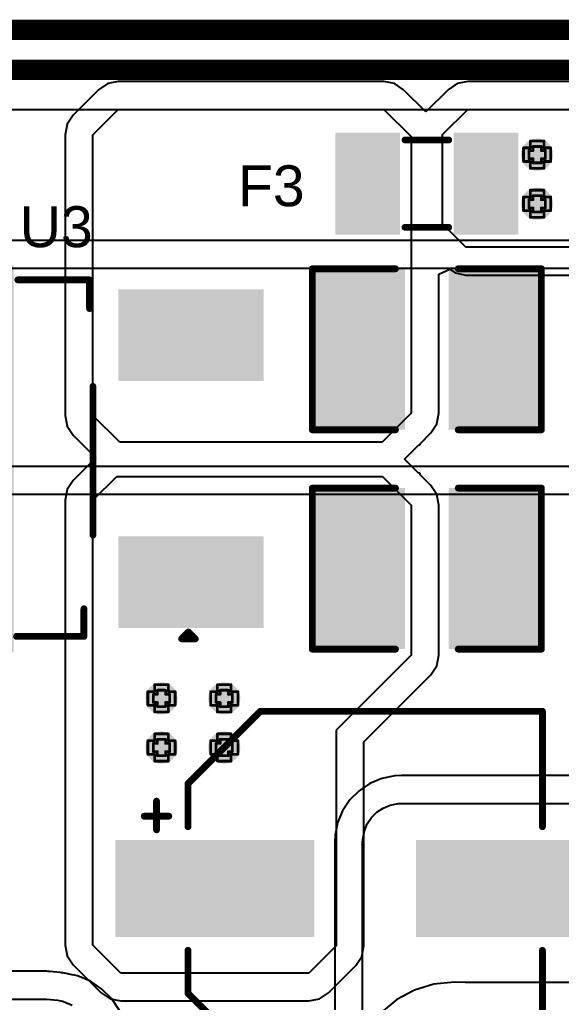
# Model space of a CAD drawing. Header units: inches. Extents: x -3 to 195, y 0 to 199.
# Drawn here: x 1.72 to 2.117, y 1.442 to 2.162 of the extents above; entities that cross this region are included whole.
import ezdxf

# ---------------------------------------------------------------- set-up
doc = ezdxf.new("R2010")
doc.units = ezdxf.units.IN
doc.header["$MEASUREMENT"] = 0
for name, color, linetype in [('Bottom Layer', 5, 'Continuous'), ('Drill Drawing', 1, 'Continuous'), ('Top Layer', 1, 'Continuous'), ('Top Overlay', 2, 'Continuous'), ('Top Paste', 8, 'Continuous'), ('Top Solder', 216, 'Continuous'), ('Via Holes', 16, 'Continuous')]:
    doc.layers.add(name, color=color, linetype=linetype)
doc.styles.add('Arial', font='', dxfattribs={"height": 0.2})
doc.styles.get('Arial').set_extended_font_data('Arial')

# ---------------------------------------------------------------- blocks, each defined once
blk = doc.blocks.new('TO_252_2L_17')
at = {"layer": 'Top Layer'}
for points in [[(-0.13779, 0.27362), (0.1378, 0.27362), (0.1378, -0.00197), (-0.13779, -0.00197)], [(-0.12008, -0.08661), (-0.06102, -0.08661), (-0.06102, -0.18504), (-0.12008, -0.18504)], [(0.06102, -0.08661), (0.12008, -0.08661), (0.12008, -0.18504), (0.06102, -0.18504)]]:
    blk.add_hatch(color=1, dxfattribs=at).paths.add_polyline_path(points)
at = {"layer": 'Top Paste'}
for points in [[(-0.13779, 0.27362), (0.1378, 0.27362), (0.1378, -0.00197), (-0.13779, -0.00197)], [(-0.12008, -0.08661), (-0.06102, -0.08661), (-0.06102, -0.18504), (-0.12008, -0.18504)], [(0.06102, -0.08661), (0.12008, -0.08661), (0.12008, -0.18504), (0.06102, -0.18504)]]:
    blk.add_hatch(color=8, dxfattribs=at).paths.add_polyline_path(points)
at = {"layer": 'Top Solder'}
for points in [[(-0.14179, 0.27762), (0.1418, 0.27762), (0.1418, -0.00597), (-0.14179, -0.00597)], [(-0.12408, -0.08261), (-0.05702, -0.08261), (-0.05702, -0.18904), (-0.12408, -0.18904)], [(0.05702, -0.08261), (0.12408, -0.08261), (0.12408, -0.18904), (0.05702, -0.18904)]]:
    blk.add_hatch(color=216, dxfattribs=at).paths.add_polyline_path(points)
at = {"layer": 'Top Overlay', "const_width": 0.005}
for points in [[(-0.13022, -0.008), (-0.13022, -0.05737)], [(0.13105, -0.00894), (0.13105, -0.06153)], [(-0.13022, -0.05737), (-0.11, -0.05737)], [(-0.056, -0.064), (0.053, -0.064)], [(0.11, -0.06153), (0.13105, -0.06153)], [(-0.132, -0.129), (-0.132, -0.139)], [(-0.132, -0.129), (-0.127, -0.134)], [(-0.127, -0.134), (-0.132, -0.139)]]:
    blk.add_lwpolyline(points, dxfattribs=at)
at = {"layer": 'Top Overlay', "const_width": 0.0025}
for points in [[(-0.13147, -0.008, 1), (-0.12897, -0.008, 1)], [(0.1298, -0.00894, 1), (0.1323, -0.00894, 1)], [(-0.13147, -0.05737, 1), (-0.12897, -0.05737, 1)], [(-0.13147, -0.05737, 1), (-0.12897, -0.05737, 1)], [(-0.11125, -0.05737, 1), (-0.10875, -0.05737, 1)], [(-0.05725, -0.064, 1), (-0.05475, -0.064, 1)], [(0.05175, -0.064, 1), (0.05425, -0.064, 1)], [(0.10875, -0.06153, 1), (0.11125, -0.06153, 1)], [(0.1298, -0.06153, 1), (0.1323, -0.06153, 1)], [(0.1298, -0.06153, 1), (0.1323, -0.06153, 1)], [(-0.13325, -0.129, 1), (-0.13075, -0.129, 1)], [(-0.13325, -0.129, 1), (-0.13075, -0.129, 1)], [(-0.13325, -0.139, 1), (-0.13075, -0.139, 1)], [(-0.13325, -0.139, 1), (-0.13075, -0.139, 1)], [(-0.12825, -0.134, 1), (-0.12575, -0.134, 1)], [(-0.12825, -0.134, 1), (-0.12575, -0.134, 1)]]:
    blk.add_lwpolyline(points, format="xyb", close=True, dxfattribs=at)
blk = doc.blocks.new('F____0805_103')
at = {"layer": 'Top Layer'}
for points in [[(-0.02362, -0.03346), (-0.06299, -0.03346), (-0.06299, 0.03346), (-0.02362, 0.03346)], [(0.06299, -0.03346), (0.02362, -0.03346), (0.02362, 0.03346), (0.06299, 0.03346)]]:
    blk.add_hatch(color=1, dxfattribs=at).paths.add_polyline_path(points)
at = {"layer": 'Top Paste'}
for points in [[(-0.02362, -0.03346), (-0.06299, -0.03346), (-0.06299, 0.03346), (-0.02362, 0.03346)], [(0.06299, -0.03346), (0.02362, -0.03346), (0.02362, 0.03346), (0.06299, 0.03346)]]:
    blk.add_hatch(color=8, dxfattribs=at).paths.add_polyline_path(points)
at = {"layer": 'Top Solder'}
for points in [[(-0.01962, -0.03746), (-0.06699, -0.03746), (-0.06699, 0.03746), (-0.01962, 0.03746)], [(0.06699, -0.03746), (0.01962, -0.03746), (0.01962, 0.03746), (0.06699, 0.03746)]]:
    blk.add_hatch(color=216, dxfattribs=at).paths.add_polyline_path(points)
at = {"layer": 'Top Overlay', "const_width": 0.005}
for points in [[(-0.016, 0.032), (0.016, 0.032)], [(-0.016, -0.032), (0.016, -0.032)]]:
    blk.add_lwpolyline(points, dxfattribs=at)
at = {"layer": 'Top Overlay', "const_width": 0.0025}
for points in [[(-0.01725, 0.032, 1), (-0.01475, 0.032, 1)], [(0.01475, 0.032, 1), (0.01725, 0.032, 1)], [(-0.01725, -0.032, 1), (-0.01475, -0.032, 1)], [(0.01475, -0.032, 1), (0.01725, -0.032, 1)]]:
    blk.add_lwpolyline(points, format="xyb", close=True, dxfattribs=at)
blk = doc.blocks.new('20SVPF120M_145')
at = {"layer": 'Top Layer'}
for points in [[(-0.17913, 0.0315), (-0.04134, 0.0315), (-0.04134, -0.0315), (-0.17913, -0.0315)], [(0.04134, 0.0315), (0.17913, 0.0315), (0.17913, -0.0315), (0.04134, -0.0315)]]:
    blk.add_hatch(color=1, dxfattribs=at).paths.add_polyline_path(points)
at = {"layer": 'Top Paste'}
for points in [[(-0.17913, 0.0315), (-0.04134, 0.0315), (-0.04134, -0.0315), (-0.17913, -0.0315)], [(0.04134, 0.0315), (0.17913, 0.0315), (0.17913, -0.0315), (0.04134, -0.0315)]]:
    blk.add_hatch(color=8, dxfattribs=at).paths.add_polyline_path(points)
at = {"layer": 'Top Solder'}
for points in [[(-0.18313, 0.0355), (-0.03734, 0.0355), (-0.03734, -0.0355), (-0.18313, -0.0355)], [(0.03734, 0.0355), (0.18313, 0.0355), (0.18313, -0.0355), (0.03734, -0.0355)]]:
    blk.add_hatch(color=216, dxfattribs=at).paths.add_polyline_path(points)
at = {"layer": 'Top Overlay', "const_width": 0.005}
for points in [[(-0.12992, 0.07677), (-0.07677, 0.12992)], [(-0.07677, 0.12992), (0.12992, 0.12992)], [(0.12992, 0.04528), (0.12992, 0.12992)], [(-0.12992, 0.04528), (-0.12992, 0.07677)], [(-0.153, 0.043), (-0.153, 0.064)], [(-0.162, 0.053), (-0.144, 0.053)], [(-0.12992, -0.07677), (-0.12992, -0.04528)], [(0.12992, -0.12992), (0.12992, -0.04528)], [(-0.12992, -0.07677), (-0.07677, -0.12992)], [(-0.07677, -0.12992), (0.12992, -0.12992)]]:
    blk.add_lwpolyline(points, dxfattribs=at)
at = {"layer": 'Top Overlay', "const_width": 0.0025}
for points in [[(-0.07802, 0.12992, 1), (-0.07552, 0.12992, 1)], [(-0.07802, 0.12992, 1), (-0.07552, 0.12992, 1)], [(0.12867, 0.12992, 1), (0.13117, 0.12992, 1)], [(0.12867, 0.12992, 1), (0.13117, 0.12992, 1)], [(-0.13117, 0.07677, 1), (-0.12867, 0.07677, 1)], [(-0.13117, 0.07677, 1), (-0.12867, 0.07677, 1)], [(-0.15425, 0.064, 1), (-0.15175, 0.064, 1)], [(-0.16325, 0.053, 1), (-0.16075, 0.053, 1)], [(-0.14525, 0.053, 1), (-0.14275, 0.053, 1)], [(-0.15425, 0.043, 1), (-0.15175, 0.043, 1)], [(-0.13117, 0.04528, 1), (-0.12867, 0.04528, 1)], [(0.12867, 0.04528, 1), (0.13117, 0.04528, 1)], [(-0.13117, -0.04528, 1), (-0.12867, -0.04528, 1)], [(0.12867, -0.04528, 1), (0.13117, -0.04528, 1)], [(-0.13117, -0.07677, 1), (-0.12867, -0.07677, 1)], [(-0.13117, -0.07677, 1), (-0.12867, -0.07677, 1)], [(-0.07802, -0.12992, 1), (-0.07552, -0.12992, 1)], [(-0.07802, -0.12992, 1), (-0.07552, -0.12992, 1)], [(0.12867, -0.12992, 1), (0.13117, -0.12992, 1)], [(0.12867, -0.12992, 1), (0.13117, -0.12992, 1)]]:
    blk.add_lwpolyline(points, format="xyb", close=True, dxfattribs=at)
blk = doc.blocks.new('C___1210_147')
at = {"layer": 'Top Layer'}
for points in [[(-0.08, 0.055), (-0.02, 0.055), (-0.02, -0.055), (-0.08, -0.055)], [(0.02, 0.055), (0.08, 0.055), (0.08, -0.055), (0.02, -0.055)]]:
    blk.add_hatch(color=1, dxfattribs=at).paths.add_polyline_path(points)
at = {"layer": 'Top Paste'}
for points in [[(-0.08, 0.055), (-0.02, 0.055), (-0.02, -0.055), (-0.08, -0.055)], [(0.02, 0.055), (0.08, 0.055), (0.08, -0.055), (0.02, -0.055)]]:
    blk.add_hatch(color=8, dxfattribs=at).paths.add_polyline_path(points)
at = {"layer": 'Top Solder'}
for points in [[(-0.084, 0.059), (-0.016, 0.059), (-0.016, -0.059), (-0.084, -0.059)], [(0.016, 0.059), (0.084, 0.059), (0.084, -0.059), (0.016, -0.059)]]:
    blk.add_hatch(color=216, dxfattribs=at).paths.add_polyline_path(points)
at = {"layer": 'Top Overlay', "const_width": 0.005}
for points in [[(-0.084, 0.059), (-0.084, -0.059)], [(-0.023, 0.059), (-0.084, 0.059)], [(0.084, 0.059), (0.023, 0.059)], [(0.084, 0.059), (0.084, -0.059)], [(-0.023, -0.059), (-0.084, -0.059)], [(0.084, -0.059), (0.023, -0.059)]]:
    blk.add_lwpolyline(points, dxfattribs=at)
at = {"layer": 'Top Overlay', "const_width": 0.0025}
for points in [[(-0.08525, 0.059, 1), (-0.08275, 0.059, 1)], [(-0.08525, 0.059, 1), (-0.08275, 0.059, 1)], [(-0.02425, 0.059, 1), (-0.02175, 0.059, 1)], [(0.02175, 0.059, 1), (0.02425, 0.059, 1)], [(0.08275, 0.059, 1), (0.08525, 0.059, 1)], [(0.08275, 0.059, 1), (0.08525, 0.059, 1)], [(-0.08525, -0.059, 1), (-0.08275, -0.059, 1)], [(-0.08525, -0.059, 1), (-0.08275, -0.059, 1)], [(-0.02425, -0.059, 1), (-0.02175, -0.059, 1)], [(0.02175, -0.059, 1), (0.02425, -0.059, 1)], [(0.08275, -0.059, 1), (0.08525, -0.059, 1)], [(0.08275, -0.059, 1), (0.08525, -0.059, 1)]]:
    blk.add_lwpolyline(points, format="xyb", close=True, dxfattribs=at)
blk = doc.blocks.new('C___1210_148')
at = {"layer": 'Top Layer'}
for points in [[(-0.08, 0.055), (-0.02, 0.055), (-0.02, -0.055), (-0.08, -0.055)], [(0.02, 0.055), (0.08, 0.055), (0.08, -0.055), (0.02, -0.055)]]:
    blk.add_hatch(color=1, dxfattribs=at).paths.add_polyline_path(points)
at = {"layer": 'Top Paste'}
for points in [[(-0.08, 0.055), (-0.02, 0.055), (-0.02, -0.055), (-0.08, -0.055)], [(0.02, 0.055), (0.08, 0.055), (0.08, -0.055), (0.02, -0.055)]]:
    blk.add_hatch(color=8, dxfattribs=at).paths.add_polyline_path(points)
at = {"layer": 'Top Solder'}
for points in [[(-0.084, 0.059), (-0.016, 0.059), (-0.016, -0.059), (-0.084, -0.059)], [(0.016, 0.059), (0.084, 0.059), (0.084, -0.059), (0.016, -0.059)]]:
    blk.add_hatch(color=216, dxfattribs=at).paths.add_polyline_path(points)
at = {"layer": 'Top Overlay', "const_width": 0.005}
for points in [[(-0.084, 0.059), (-0.084, -0.059)], [(-0.023, 0.059), (-0.084, 0.059)], [(0.084, 0.059), (0.023, 0.059)], [(0.084, 0.059), (0.084, -0.059)], [(-0.023, -0.059), (-0.084, -0.059)], [(0.084, -0.059), (0.023, -0.059)]]:
    blk.add_lwpolyline(points, dxfattribs=at)
at = {"layer": 'Top Overlay', "const_width": 0.0025}
for points in [[(-0.08525, 0.059, 1), (-0.08275, 0.059, 1)], [(-0.08525, 0.059, 1), (-0.08275, 0.059, 1)], [(-0.02425, 0.059, 1), (-0.02175, 0.059, 1)], [(0.02175, 0.059, 1), (0.02425, 0.059, 1)], [(0.08275, 0.059, 1), (0.08525, 0.059, 1)], [(0.08275, 0.059, 1), (0.08525, 0.059, 1)], [(-0.08525, -0.059, 1), (-0.08275, -0.059, 1)], [(-0.08525, -0.059, 1), (-0.08275, -0.059, 1)], [(-0.02425, -0.059, 1), (-0.02175, -0.059, 1)], [(0.02175, -0.059, 1), (0.02425, -0.059, 1)], [(0.08275, -0.059, 1), (0.08525, -0.059, 1)], [(0.08275, -0.059, 1), (0.08525, -0.059, 1)]]:
    blk.add_lwpolyline(points, format="xyb", close=True, dxfattribs=at)

msp = doc.modelspace()

# ---------------------------------------------------------------- hatches: boundary and pattern name
at = {"layer": 'Bottom Layer'}
h = msp.add_hatch(color=5, dxfattribs=at)
edge = h.paths.add_edge_path()
edge.add_arc((2.09936, 2.0628), 0.01181, 0, 360)
h = msp.add_hatch(color=5, dxfattribs=at)
edge = h.paths.add_edge_path()
edge.add_arc((2.09936, 2.0268), 0.01181, 0, 360)
h = msp.add_hatch(color=5, dxfattribs=at)
edge = h.paths.add_edge_path()
edge.add_arc((1.82399, 1.66435), 0.01181, 0, 360)
h = msp.add_hatch(color=5, dxfattribs=at)
edge = h.paths.add_edge_path()
edge.add_arc((1.86999, 1.66435), 0.01181, 0, 360)
h = msp.add_hatch(color=5, dxfattribs=at)
edge = h.paths.add_edge_path()
edge.add_arc((1.82399, 1.62835), 0.01181, 0, 360)
h = msp.add_hatch(color=5, dxfattribs=at)
edge = h.paths.add_edge_path()
edge.add_arc((1.86999, 1.62835), 0.01181, 0, 360)
at = {"layer": 'Top Layer'}
h = msp.add_hatch(color=1, dxfattribs=at)
edge = h.paths.add_edge_path()
edge.add_arc((2.09936, 2.0628), 0.01181, 0, 360)
h = msp.add_hatch(color=1, dxfattribs=at)
edge = h.paths.add_edge_path()
edge.add_arc((2.09936, 2.0268), 0.01181, 0, 360)
h = msp.add_hatch(color=1, dxfattribs=at)
edge = h.paths.add_edge_path()
edge.add_arc((1.82399, 1.66435), 0.01181, 0, 360)
h = msp.add_hatch(color=1, dxfattribs=at)
edge = h.paths.add_edge_path()
edge.add_arc((1.86999, 1.66435), 0.01181, 0, 360)
h = msp.add_hatch(color=1, dxfattribs=at)
edge = h.paths.add_edge_path()
edge.add_arc((1.82399, 1.62835), 0.01181, 0, 360)
h = msp.add_hatch(color=1, dxfattribs=at)
edge = h.paths.add_edge_path()
edge.add_arc((1.86999, 1.62835), 0.01181, 0, 360)
at = {"layer": 'Via Holes'}
h = msp.add_hatch(color=7, dxfattribs=at)
edge = h.paths.add_edge_path()
edge.add_arc((2.09936, 2.0628), 0.00591, 0, 360)
h = msp.add_hatch(color=7, dxfattribs=at)
edge = h.paths.add_edge_path()
edge.add_arc((2.09936, 2.0268), 0.00591, 0, 360)
h = msp.add_hatch(color=7, dxfattribs=at)
edge = h.paths.add_edge_path()
edge.add_arc((1.82399, 1.66435), 0.00591, 0, 360)
h = msp.add_hatch(color=7, dxfattribs=at)
edge = h.paths.add_edge_path()
edge.add_arc((1.86999, 1.66435), 0.00591, 0, 360)
h = msp.add_hatch(color=7, dxfattribs=at)
edge = h.paths.add_edge_path()
edge.add_arc((1.82399, 1.62835), 0.00591, 0, 360)
h = msp.add_hatch(color=7, dxfattribs=at)
edge = h.paths.add_edge_path()
edge.add_arc((1.86999, 1.62835), 0.00591, 0, 360)

# ---------------------------------------------------------------- linework, layer by layer
at = {"layer": 'Bottom Layer'}
for p, q in [((0.42347, 2.096), (2.574, 2.096)), ((2.465, 2), (0.3198, 2)), ((0.3198, 1.97961), (2.46475, 1.97961)), ((2.236, 1.83439), (1.168, 1.83439)), ((1.168, 1.814), (2.236, 1.814)), ((1.99499, 1.60753), (1.98561, 1.60567)), ((1.99977, 1.60777), (1.99499, 1.60753)), ((2.24277, 1.60777), (1.99977, 1.60777)), ((1.97678, 1.60201), (1.96883, 1.5967)), ((1.98561, 1.60567), (1.97678, 1.60201)), ((1.96883, 1.5967), (1.96207, 1.58994)), ((1.96207, 1.58994), (1.95676, 1.58199)), ((1.98644, 1.58394), (1.99156, 1.58606)), ((1.99156, 1.58606), (1.99749, 1.58724)), ((1.99749, 1.58724), (2.00027, 1.58738)), ((2.00027, 1.58738), (2.24277, 1.58738)), ((1.95676, 1.58199), (1.9531, 1.57316)), ((1.97791, 1.57694), (1.98183, 1.58086)), ((1.98183, 1.58086), (1.98644, 1.58394)), ((1.9531, 1.57316), (1.95123, 1.56378)), ((1.97271, 1.56721), (1.97483, 1.57233)), ((1.97483, 1.57233), (1.97791, 1.57694)), ((1.95123, 1.56378), (1.951, 1.559)), ((1.97153, 1.56128), (1.97271, 1.56721)), ((1.951, 1.559), (1.951, 1.055)), ((1.97139, 1.5585), (1.97153, 1.56128)), ((1.97139, 1.43028), (1.97139, 1.5585)), ((1.732, 1.46439), (0.80587, 1.46439)), ((1.74, 1.46439), (1.732, 1.46439)), ((1.741, 1.46419), (1.74, 1.46439)), ((1.74202, 1.46429), (1.741, 1.46419)), ((1.7497, 1.46353), (1.74202, 1.46429)), ((1.75066, 1.46324), (1.7497, 1.46353)), ((1.75166, 1.46324), (1.75066, 1.46324)), ((1.75535, 1.4625), (1.75166, 1.46324)), ((1.75615, 1.46217), (1.75535, 1.4625)), ((1.7624, 1.46093), (1.75615, 1.46217)), ((1.77182, 1.45703), (1.7624, 1.46093)), ((1.78029, 1.45137), (1.77182, 1.45703)), ((2.02374, 1.45493), (2.00954, 1.45062)), ((2.03852, 1.45639), (2.02374, 1.45493)), ((2.04652, 1.45626), (2.03852, 1.45639)), ((2.03852, 1.45639), (2.03852, 1.45639)), ((3.26368, 1.45626), (2.04652, 1.45626)), ((1.7875, 1.44416), (1.78029, 1.45137)), ((2.00954, 1.45062), (1.99644, 1.44362)), ((0.80587, 1.444), (1.732, 1.444)), ((1.732, 1.444), (1.74, 1.444)), ((1.74, 1.444), (1.74768, 1.44324)), ((1.74768, 1.44324), (1.75138, 1.4425)), ((1.75138, 1.4425), (1.75138, 1.4425)), ((1.75138, 1.4425), (1.75217, 1.44217)), ((1.75217, 1.44217), (1.75217, 1.44217)), ((1.75217, 1.44217), (1.75847, 1.43956)), ((1.79316, 1.43569), (1.7875, 1.44416)), ((1.99644, 1.44362), (1.98496, 1.4342))]:
    msp.add_line(p, q, dxfattribs=at)
at = {"layer": 'Bottom Layer', "const_width": 0.015}
for points in [[(0.74942, 2.15424), (2.77922, 2.15424)], [(0.64758, 2.125), (2.59118, 2.125)]]:
    msp.add_lwpolyline(points, dxfattribs=at)
at = {"layer": 'Drill Drawing', "const_width": 0.002}
for points in [[(2.08936, 2.0578), (2.08936, 2.0678)], [(2.08936, 2.0678), (2.09436, 2.0678)], [(2.09436, 2.0678), (2.09436, 2.0728)], [(2.09436, 2.0728), (2.10436, 2.0728)], [(2.09636, 2.0658), (2.09636, 2.0688)], [(2.09636, 2.0688), (2.10236, 2.0688)], [(2.10236, 2.0658), (2.10236, 2.0688)], [(2.10436, 2.0678), (2.10436, 2.0728)], [(2.10436, 2.0678), (2.10936, 2.0678)], [(2.10936, 2.0578), (2.10936, 2.0678)], [(2.09336, 2.0598), (2.09336, 2.0658)], [(2.09336, 2.0658), (2.09636, 2.0658)], [(2.09336, 2.0598), (2.09636, 2.0598)], [(2.09636, 2.0568), (2.09636, 2.0598)], [(2.10236, 2.0658), (2.10536, 2.0658)], [(2.10236, 2.0598), (2.10536, 2.0598)], [(2.10236, 2.0568), (2.10236, 2.0598)], [(2.10536, 2.0598), (2.10536, 2.0658)], [(2.08936, 2.0578), (2.09436, 2.0578)], [(2.09436, 2.0528), (2.09436, 2.0578)], [(2.09436, 2.0528), (2.10436, 2.0528)], [(2.09636, 2.0568), (2.10236, 2.0568)], [(2.10436, 2.0578), (2.10936, 2.0578)], [(2.10436, 2.0528), (2.10436, 2.0578)], [(2.08936, 2.0218), (2.08936, 2.0318)], [(2.08936, 2.0318), (2.09436, 2.0318)], [(2.09336, 2.0238), (2.09336, 2.0298)], [(2.09336, 2.0298), (2.09636, 2.0298)], [(2.09436, 2.0318), (2.09436, 2.0368)], [(2.09436, 2.0368), (2.10436, 2.0368)], [(2.09636, 2.0298), (2.09636, 2.0328)], [(2.09636, 2.0328), (2.10236, 2.0328)], [(2.10236, 2.0298), (2.10236, 2.0328)], [(2.10236, 2.0298), (2.10536, 2.0298)], [(2.10436, 2.0318), (2.10436, 2.0368)], [(2.10436, 2.0318), (2.10936, 2.0318)], [(2.10536, 2.0238), (2.10536, 2.0298)], [(2.10936, 2.0218), (2.10936, 2.0318)], [(2.09336, 2.0238), (2.09636, 2.0238)], [(2.09636, 2.0208), (2.09636, 2.0238)], [(2.10236, 2.0238), (2.10536, 2.0238)], [(2.10236, 2.0208), (2.10236, 2.0238)], [(2.08936, 2.0218), (2.09436, 2.0218)], [(2.09436, 2.0168), (2.09436, 2.0218)], [(2.09436, 2.0168), (2.10436, 2.0168)], [(2.09636, 2.0208), (2.10236, 2.0208)], [(2.10436, 2.0218), (2.10936, 2.0218)], [(2.10436, 2.0168), (2.10436, 2.0218)], [(1.81899, 1.66935), (1.81899, 1.67435)], [(1.81899, 1.67435), (1.82899, 1.67435)], [(1.82099, 1.66735), (1.82099, 1.67035)], [(1.82099, 1.67035), (1.82699, 1.67035)], [(1.82699, 1.66735), (1.82699, 1.67035)], [(1.82899, 1.66935), (1.82899, 1.67435)], [(1.86499, 1.66935), (1.86499, 1.67435)], [(1.86499, 1.67435), (1.87499, 1.67435)], [(1.86699, 1.66735), (1.86699, 1.67035)], [(1.86699, 1.67035), (1.87299, 1.67035)], [(1.87299, 1.66735), (1.87299, 1.67035)], [(1.87499, 1.66935), (1.87499, 1.67435)], [(1.81399, 1.65935), (1.81399, 1.66935)], [(1.81399, 1.66935), (1.81899, 1.66935)], [(1.81799, 1.66135), (1.81799, 1.66735)], [(1.81799, 1.66735), (1.82099, 1.66735)], [(1.82699, 1.66735), (1.82999, 1.66735)], [(1.82899, 1.66935), (1.83399, 1.66935)], [(1.82999, 1.66135), (1.82999, 1.66735)], [(1.83399, 1.65935), (1.83399, 1.66935)], [(1.85999, 1.65935), (1.85999, 1.66935)], [(1.85999, 1.66935), (1.86499, 1.66935)], [(1.86399, 1.66135), (1.86399, 1.66735)], [(1.86399, 1.66735), (1.86699, 1.66735)], [(1.87299, 1.66735), (1.87599, 1.66735)], [(1.87499, 1.66935), (1.87999, 1.66935)], [(1.87599, 1.66135), (1.87599, 1.66735)], [(1.87999, 1.65935), (1.87999, 1.66935)], [(1.81399, 1.65935), (1.81899, 1.65935)], [(1.81799, 1.66135), (1.82099, 1.66135)], [(1.81899, 1.65435), (1.81899, 1.65935)], [(1.82099, 1.65835), (1.82099, 1.66135)], [(1.82099, 1.65835), (1.82699, 1.65835)], [(1.82699, 1.66135), (1.82999, 1.66135)], [(1.82699, 1.65835), (1.82699, 1.66135)], [(1.82899, 1.65935), (1.83399, 1.65935)], [(1.82899, 1.65435), (1.82899, 1.65935)], [(1.85999, 1.65935), (1.86499, 1.65935)], [(1.86399, 1.66135), (1.86699, 1.66135)], [(1.86499, 1.65435), (1.86499, 1.65935)], [(1.86699, 1.65835), (1.86699, 1.66135)], [(1.86699, 1.65835), (1.87299, 1.65835)], [(1.87299, 1.66135), (1.87599, 1.66135)], [(1.87299, 1.65835), (1.87299, 1.66135)], [(1.87499, 1.65935), (1.87999, 1.65935)], [(1.87499, 1.65435), (1.87499, 1.65935)], [(1.81899, 1.65435), (1.82899, 1.65435)], [(1.86499, 1.65435), (1.87499, 1.65435)], [(1.81899, 1.63335), (1.81899, 1.63835)], [(1.81899, 1.63835), (1.82899, 1.63835)], [(1.82099, 1.63135), (1.82099, 1.63435)], [(1.82099, 1.63435), (1.82699, 1.63435)], [(1.82699, 1.63135), (1.82699, 1.63435)], [(1.82899, 1.63335), (1.82899, 1.63835)], [(1.86499, 1.63335), (1.86499, 1.63835)], [(1.86499, 1.63835), (1.87499, 1.63835)], [(1.86699, 1.63135), (1.86699, 1.63435)], [(1.86699, 1.63435), (1.87299, 1.63435)], [(1.87299, 1.63135), (1.87299, 1.63435)], [(1.87499, 1.63335), (1.87499, 1.63835)], [(1.81399, 1.62335), (1.81399, 1.63335)], [(1.81399, 1.63335), (1.81899, 1.63335)], [(1.81799, 1.62535), (1.81799, 1.63135)], [(1.81799, 1.63135), (1.82099, 1.63135)], [(1.82699, 1.63135), (1.82999, 1.63135)], [(1.82899, 1.63335), (1.83399, 1.63335)], [(1.82999, 1.62535), (1.82999, 1.63135)], [(1.83399, 1.62335), (1.83399, 1.63335)], [(1.85999, 1.62335), (1.85999, 1.63335)], [(1.85999, 1.63335), (1.86499, 1.63335)], [(1.86399, 1.62535), (1.86399, 1.63135)], [(1.86399, 1.63135), (1.86699, 1.63135)], [(1.87299, 1.63135), (1.87599, 1.63135)], [(1.87499, 1.63335), (1.87999, 1.63335)], [(1.87599, 1.62535), (1.87599, 1.63135)], [(1.87999, 1.62335), (1.87999, 1.63335)], [(1.81399, 1.62335), (1.81899, 1.62335)], [(1.81799, 1.62535), (1.82099, 1.62535)], [(1.81899, 1.61835), (1.81899, 1.62335)], [(1.82099, 1.62235), (1.82099, 1.62535)], [(1.82099, 1.62235), (1.82699, 1.62235)], [(1.82699, 1.62535), (1.82999, 1.62535)], [(1.82699, 1.62235), (1.82699, 1.62535)], [(1.82899, 1.62335), (1.83399, 1.62335)], [(1.82899, 1.61835), (1.82899, 1.62335)], [(1.85999, 1.62335), (1.86499, 1.62335)], [(1.86399, 1.62535), (1.86699, 1.62535)], [(1.86499, 1.61835), (1.86499, 1.62335)], [(1.86699, 1.62235), (1.86699, 1.62535)], [(1.86699, 1.62235), (1.87299, 1.62235)], [(1.87299, 1.62535), (1.87599, 1.62535)], [(1.87299, 1.62235), (1.87299, 1.62535)], [(1.87499, 1.62335), (1.87999, 1.62335)], [(1.87499, 1.61835), (1.87499, 1.62335)], [(1.81899, 1.61835), (1.82899, 1.61835)], [(1.86499, 1.61835), (1.87499, 1.61835)]]:
    msp.add_lwpolyline(points, dxfattribs=at)
at = {"layer": 'Drill Drawing', "const_width": 0.001}
for points in [[(2.08886, 2.0678, 1), (2.08986, 2.0678, 1)], [(2.08886, 2.0678, 1), (2.08986, 2.0678, 1)], [(2.09386, 2.0728, 1), (2.09486, 2.0728, 1)], [(2.09386, 2.0728, 1), (2.09486, 2.0728, 1)], [(2.09386, 2.0678, 1), (2.09486, 2.0678, 1)], [(2.09386, 2.0678, 1), (2.09486, 2.0678, 1)], [(2.09586, 2.0688, 1), (2.09686, 2.0688, 1)], [(2.09586, 2.0688, 1), (2.09686, 2.0688, 1)], [(2.10186, 2.0688, 1), (2.10286, 2.0688, 1)], [(2.10186, 2.0688, 1), (2.10286, 2.0688, 1)], [(2.10386, 2.0728, 1), (2.10486, 2.0728, 1)], [(2.10386, 2.0728, 1), (2.10486, 2.0728, 1)], [(2.10386, 2.0678, 1), (2.10486, 2.0678, 1)], [(2.10386, 2.0678, 1), (2.10486, 2.0678, 1)], [(2.10886, 2.0678, 1), (2.10986, 2.0678, 1)], [(2.10886, 2.0678, 1), (2.10986, 2.0678, 1)], [(2.09286, 2.0658, 1), (2.09386, 2.0658, 1)], [(2.09286, 2.0658, 1), (2.09386, 2.0658, 1)], [(2.09286, 2.0598, 1), (2.09386, 2.0598, 1)], [(2.09286, 2.0598, 1), (2.09386, 2.0598, 1)], [(2.09586, 2.0658, 1), (2.09686, 2.0658, 1)], [(2.09586, 2.0658, 1), (2.09686, 2.0658, 1)], [(2.09586, 2.0598, 1), (2.09686, 2.0598, 1)], [(2.09586, 2.0598, 1), (2.09686, 2.0598, 1)], [(2.10186, 2.0658, 1), (2.10286, 2.0658, 1)], [(2.10186, 2.0658, 1), (2.10286, 2.0658, 1)], [(2.10186, 2.0598, 1), (2.10286, 2.0598, 1)], [(2.10186, 2.0598, 1), (2.10286, 2.0598, 1)], [(2.10486, 2.0658, 1), (2.10586, 2.0658, 1)], [(2.10486, 2.0658, 1), (2.10586, 2.0658, 1)], [(2.10486, 2.0598, 1), (2.10586, 2.0598, 1)], [(2.10486, 2.0598, 1), (2.10586, 2.0598, 1)], [(2.08886, 2.0578, 1), (2.08986, 2.0578, 1)], [(2.08886, 2.0578, 1), (2.08986, 2.0578, 1)], [(2.09386, 2.0578, 1), (2.09486, 2.0578, 1)], [(2.09386, 2.0578, 1), (2.09486, 2.0578, 1)], [(2.09386, 2.0528, 1), (2.09486, 2.0528, 1)], [(2.09386, 2.0528, 1), (2.09486, 2.0528, 1)], [(2.09586, 2.0568, 1), (2.09686, 2.0568, 1)], [(2.09586, 2.0568, 1), (2.09686, 2.0568, 1)], [(2.10186, 2.0568, 1), (2.10286, 2.0568, 1)], [(2.10186, 2.0568, 1), (2.10286, 2.0568, 1)], [(2.10386, 2.0578, 1), (2.10486, 2.0578, 1)], [(2.10386, 2.0578, 1), (2.10486, 2.0578, 1)], [(2.10386, 2.0528, 1), (2.10486, 2.0528, 1)], [(2.10386, 2.0528, 1), (2.10486, 2.0528, 1)], [(2.10886, 2.0578, 1), (2.10986, 2.0578, 1)], [(2.10886, 2.0578, 1), (2.10986, 2.0578, 1)], [(2.08886, 2.0318, 1), (2.08986, 2.0318, 1)], [(2.08886, 2.0318, 1), (2.08986, 2.0318, 1)], [(2.09286, 2.0298, 1), (2.09386, 2.0298, 1)], [(2.09286, 2.0298, 1), (2.09386, 2.0298, 1)], [(2.09386, 2.0368, 1), (2.09486, 2.0368, 1)], [(2.09386, 2.0368, 1), (2.09486, 2.0368, 1)], [(2.09386, 2.0318, 1), (2.09486, 2.0318, 1)], [(2.09386, 2.0318, 1), (2.09486, 2.0318, 1)], [(2.09586, 2.0328, 1), (2.09686, 2.0328, 1)], [(2.09586, 2.0328, 1), (2.09686, 2.0328, 1)], [(2.09586, 2.0298, 1), (2.09686, 2.0298, 1)], [(2.09586, 2.0298, 1), (2.09686, 2.0298, 1)], [(2.10186, 2.0328, 1), (2.10286, 2.0328, 1)], [(2.10186, 2.0328, 1), (2.10286, 2.0328, 1)], [(2.10186, 2.0298, 1), (2.10286, 2.0298, 1)], [(2.10186, 2.0298, 1), (2.10286, 2.0298, 1)], [(2.10386, 2.0368, 1), (2.10486, 2.0368, 1)], [(2.10386, 2.0368, 1), (2.10486, 2.0368, 1)], [(2.10386, 2.0318, 1), (2.10486, 2.0318, 1)], [(2.10386, 2.0318, 1), (2.10486, 2.0318, 1)], [(2.10486, 2.0298, 1), (2.10586, 2.0298, 1)], [(2.10486, 2.0298, 1), (2.10586, 2.0298, 1)], [(2.10886, 2.0318, 1), (2.10986, 2.0318, 1)], [(2.10886, 2.0318, 1), (2.10986, 2.0318, 1)], [(2.09286, 2.0238, 1), (2.09386, 2.0238, 1)], [(2.09286, 2.0238, 1), (2.09386, 2.0238, 1)], [(2.09586, 2.0238, 1), (2.09686, 2.0238, 1)], [(2.09586, 2.0238, 1), (2.09686, 2.0238, 1)], [(2.10186, 2.0238, 1), (2.10286, 2.0238, 1)], [(2.10186, 2.0238, 1), (2.10286, 2.0238, 1)], [(2.10486, 2.0238, 1), (2.10586, 2.0238, 1)], [(2.10486, 2.0238, 1), (2.10586, 2.0238, 1)], [(2.08886, 2.0218, 1), (2.08986, 2.0218, 1)], [(2.08886, 2.0218, 1), (2.08986, 2.0218, 1)], [(2.09386, 2.0218, 1), (2.09486, 2.0218, 1)], [(2.09386, 2.0218, 1), (2.09486, 2.0218, 1)], [(2.09386, 2.0168, 1), (2.09486, 2.0168, 1)], [(2.09386, 2.0168, 1), (2.09486, 2.0168, 1)], [(2.09586, 2.0208, 1), (2.09686, 2.0208, 1)], [(2.09586, 2.0208, 1), (2.09686, 2.0208, 1)], [(2.10186, 2.0208, 1), (2.10286, 2.0208, 1)], [(2.10186, 2.0208, 1), (2.10286, 2.0208, 1)], [(2.10386, 2.0218, 1), (2.10486, 2.0218, 1)], [(2.10386, 2.0218, 1), (2.10486, 2.0218, 1)], [(2.10386, 2.0168, 1), (2.10486, 2.0168, 1)], [(2.10386, 2.0168, 1), (2.10486, 2.0168, 1)], [(2.10886, 2.0218, 1), (2.10986, 2.0218, 1)], [(2.10886, 2.0218, 1), (2.10986, 2.0218, 1)], [(1.81849, 1.67435, 1), (1.81949, 1.67435, 1)], [(1.81849, 1.67435, 1), (1.81949, 1.67435, 1)], [(1.82049, 1.67035, 1), (1.82149, 1.67035, 1)], [(1.82049, 1.67035, 1), (1.82149, 1.67035, 1)], [(1.82649, 1.67035, 1), (1.82749, 1.67035, 1)], [(1.82649, 1.67035, 1), (1.82749, 1.67035, 1)], [(1.82849, 1.67435, 1), (1.82949, 1.67435, 1)], [(1.82849, 1.67435, 1), (1.82949, 1.67435, 1)], [(1.86449, 1.67435, 1), (1.86549, 1.67435, 1)], [(1.86449, 1.67435, 1), (1.86549, 1.67435, 1)], [(1.86649, 1.67035, 1), (1.86749, 1.67035, 1)], [(1.86649, 1.67035, 1), (1.86749, 1.67035, 1)], [(1.87249, 1.67035, 1), (1.87349, 1.67035, 1)], [(1.87249, 1.67035, 1), (1.87349, 1.67035, 1)], [(1.87449, 1.67435, 1), (1.87549, 1.67435, 1)], [(1.87449, 1.67435, 1), (1.87549, 1.67435, 1)], [(1.81349, 1.66935, 1), (1.81449, 1.66935, 1)], [(1.81349, 1.66935, 1), (1.81449, 1.66935, 1)], [(1.81749, 1.66735, 1), (1.81849, 1.66735, 1)], [(1.81749, 1.66735, 1), (1.81849, 1.66735, 1)], [(1.81849, 1.66935, 1), (1.81949, 1.66935, 1)], [(1.81849, 1.66935, 1), (1.81949, 1.66935, 1)], [(1.82049, 1.66735, 1), (1.82149, 1.66735, 1)], [(1.82049, 1.66735, 1), (1.82149, 1.66735, 1)], [(1.82649, 1.66735, 1), (1.82749, 1.66735, 1)], [(1.82649, 1.66735, 1), (1.82749, 1.66735, 1)], [(1.82849, 1.66935, 1), (1.82949, 1.66935, 1)], [(1.82849, 1.66935, 1), (1.82949, 1.66935, 1)], [(1.82949, 1.66735, 1), (1.83049, 1.66735, 1)], [(1.82949, 1.66735, 1), (1.83049, 1.66735, 1)], [(1.83349, 1.66935, 1), (1.83449, 1.66935, 1)], [(1.83349, 1.66935, 1), (1.83449, 1.66935, 1)], [(1.85949, 1.66935, 1), (1.86049, 1.66935, 1)], [(1.85949, 1.66935, 1), (1.86049, 1.66935, 1)], [(1.86349, 1.66735, 1), (1.86449, 1.66735, 1)], [(1.86349, 1.66735, 1), (1.86449, 1.66735, 1)], [(1.86449, 1.66935, 1), (1.86549, 1.66935, 1)], [(1.86449, 1.66935, 1), (1.86549, 1.66935, 1)], [(1.86649, 1.66735, 1), (1.86749, 1.66735, 1)], [(1.86649, 1.66735, 1), (1.86749, 1.66735, 1)], [(1.87249, 1.66735, 1), (1.87349, 1.66735, 1)], [(1.87249, 1.66735, 1), (1.87349, 1.66735, 1)], [(1.87449, 1.66935, 1), (1.87549, 1.66935, 1)], [(1.87449, 1.66935, 1), (1.87549, 1.66935, 1)], [(1.87549, 1.66735, 1), (1.87649, 1.66735, 1)], [(1.87549, 1.66735, 1), (1.87649, 1.66735, 1)], [(1.87949, 1.66935, 1), (1.88049, 1.66935, 1)], [(1.87949, 1.66935, 1), (1.88049, 1.66935, 1)], [(1.81349, 1.65935, 1), (1.81449, 1.65935, 1)], [(1.81349, 1.65935, 1), (1.81449, 1.65935, 1)], [(1.81749, 1.66135, 1), (1.81849, 1.66135, 1)], [(1.81749, 1.66135, 1), (1.81849, 1.66135, 1)], [(1.81849, 1.65935, 1), (1.81949, 1.65935, 1)], [(1.81849, 1.65935, 1), (1.81949, 1.65935, 1)], [(1.82049, 1.66135, 1), (1.82149, 1.66135, 1)], [(1.82049, 1.66135, 1), (1.82149, 1.66135, 1)], [(1.82049, 1.65835, 1), (1.82149, 1.65835, 1)], [(1.82049, 1.65835, 1), (1.82149, 1.65835, 1)], [(1.82649, 1.66135, 1), (1.82749, 1.66135, 1)], [(1.82649, 1.66135, 1), (1.82749, 1.66135, 1)], [(1.82649, 1.65835, 1), (1.82749, 1.65835, 1)], [(1.82649, 1.65835, 1), (1.82749, 1.65835, 1)], [(1.82849, 1.65935, 1), (1.82949, 1.65935, 1)], [(1.82849, 1.65935, 1), (1.82949, 1.65935, 1)], [(1.82949, 1.66135, 1), (1.83049, 1.66135, 1)], [(1.82949, 1.66135, 1), (1.83049, 1.66135, 1)], [(1.83349, 1.65935, 1), (1.83449, 1.65935, 1)], [(1.83349, 1.65935, 1), (1.83449, 1.65935, 1)], [(1.85949, 1.65935, 1), (1.86049, 1.65935, 1)], [(1.85949, 1.65935, 1), (1.86049, 1.65935, 1)], [(1.86349, 1.66135, 1), (1.86449, 1.66135, 1)], [(1.86349, 1.66135, 1), (1.86449, 1.66135, 1)], [(1.86449, 1.65935, 1), (1.86549, 1.65935, 1)], [(1.86449, 1.65935, 1), (1.86549, 1.65935, 1)], [(1.86649, 1.66135, 1), (1.86749, 1.66135, 1)], [(1.86649, 1.66135, 1), (1.86749, 1.66135, 1)], [(1.86649, 1.65835, 1), (1.86749, 1.65835, 1)], [(1.86649, 1.65835, 1), (1.86749, 1.65835, 1)], [(1.87249, 1.66135, 1), (1.87349, 1.66135, 1)], [(1.87249, 1.66135, 1), (1.87349, 1.66135, 1)], [(1.87249, 1.65835, 1), (1.87349, 1.65835, 1)], [(1.87249, 1.65835, 1), (1.87349, 1.65835, 1)], [(1.87449, 1.65935, 1), (1.87549, 1.65935, 1)], [(1.87449, 1.65935, 1), (1.87549, 1.65935, 1)], [(1.87549, 1.66135, 1), (1.87649, 1.66135, 1)], [(1.87549, 1.66135, 1), (1.87649, 1.66135, 1)], [(1.87949, 1.65935, 1), (1.88049, 1.65935, 1)], [(1.87949, 1.65935, 1), (1.88049, 1.65935, 1)], [(1.81849, 1.65435, 1), (1.81949, 1.65435, 1)], [(1.81849, 1.65435, 1), (1.81949, 1.65435, 1)], [(1.82849, 1.65435, 1), (1.82949, 1.65435, 1)], [(1.82849, 1.65435, 1), (1.82949, 1.65435, 1)], [(1.86449, 1.65435, 1), (1.86549, 1.65435, 1)], [(1.86449, 1.65435, 1), (1.86549, 1.65435, 1)], [(1.87449, 1.65435, 1), (1.87549, 1.65435, 1)], [(1.87449, 1.65435, 1), (1.87549, 1.65435, 1)], [(1.81849, 1.63835, 1), (1.81949, 1.63835, 1)], [(1.81849, 1.63835, 1), (1.81949, 1.63835, 1)], [(1.82049, 1.63435, 1), (1.82149, 1.63435, 1)], [(1.82049, 1.63435, 1), (1.82149, 1.63435, 1)], [(1.82649, 1.63435, 1), (1.82749, 1.63435, 1)], [(1.82649, 1.63435, 1), (1.82749, 1.63435, 1)], [(1.82849, 1.63835, 1), (1.82949, 1.63835, 1)], [(1.82849, 1.63835, 1), (1.82949, 1.63835, 1)], [(1.86449, 1.63835, 1), (1.86549, 1.63835, 1)], [(1.86449, 1.63835, 1), (1.86549, 1.63835, 1)], [(1.86649, 1.63435, 1), (1.86749, 1.63435, 1)], [(1.86649, 1.63435, 1), (1.86749, 1.63435, 1)], [(1.87249, 1.63435, 1), (1.87349, 1.63435, 1)], [(1.87249, 1.63435, 1), (1.87349, 1.63435, 1)], [(1.87449, 1.63835, 1), (1.87549, 1.63835, 1)], [(1.87449, 1.63835, 1), (1.87549, 1.63835, 1)], [(1.81349, 1.63335, 1), (1.81449, 1.63335, 1)], [(1.81349, 1.63335, 1), (1.81449, 1.63335, 1)], [(1.81749, 1.63135, 1), (1.81849, 1.63135, 1)], [(1.81749, 1.63135, 1), (1.81849, 1.63135, 1)], [(1.81849, 1.63335, 1), (1.81949, 1.63335, 1)], [(1.81849, 1.63335, 1), (1.81949, 1.63335, 1)], [(1.82049, 1.63135, 1), (1.82149, 1.63135, 1)], [(1.82049, 1.63135, 1), (1.82149, 1.63135, 1)], [(1.82649, 1.63135, 1), (1.82749, 1.63135, 1)], [(1.82649, 1.63135, 1), (1.82749, 1.63135, 1)], [(1.82849, 1.63335, 1), (1.82949, 1.63335, 1)], [(1.82849, 1.63335, 1), (1.82949, 1.63335, 1)], [(1.82949, 1.63135, 1), (1.83049, 1.63135, 1)], [(1.82949, 1.63135, 1), (1.83049, 1.63135, 1)], [(1.83349, 1.63335, 1), (1.83449, 1.63335, 1)], [(1.83349, 1.63335, 1), (1.83449, 1.63335, 1)], [(1.85949, 1.63335, 1), (1.86049, 1.63335, 1)], [(1.85949, 1.63335, 1), (1.86049, 1.63335, 1)], [(1.86349, 1.63135, 1), (1.86449, 1.63135, 1)], [(1.86349, 1.63135, 1), (1.86449, 1.63135, 1)], [(1.86449, 1.63335, 1), (1.86549, 1.63335, 1)], [(1.86449, 1.63335, 1), (1.86549, 1.63335, 1)], [(1.86649, 1.63135, 1), (1.86749, 1.63135, 1)], [(1.86649, 1.63135, 1), (1.86749, 1.63135, 1)], [(1.87249, 1.63135, 1), (1.87349, 1.63135, 1)], [(1.87249, 1.63135, 1), (1.87349, 1.63135, 1)], [(1.87449, 1.63335, 1), (1.87549, 1.63335, 1)], [(1.87449, 1.63335, 1), (1.87549, 1.63335, 1)], [(1.87549, 1.63135, 1), (1.87649, 1.63135, 1)], [(1.87549, 1.63135, 1), (1.87649, 1.63135, 1)], [(1.87949, 1.63335, 1), (1.88049, 1.63335, 1)], [(1.87949, 1.63335, 1), (1.88049, 1.63335, 1)], [(1.81349, 1.62335, 1), (1.81449, 1.62335, 1)], [(1.81349, 1.62335, 1), (1.81449, 1.62335, 1)], [(1.81749, 1.62535, 1), (1.81849, 1.62535, 1)], [(1.81749, 1.62535, 1), (1.81849, 1.62535, 1)], [(1.81849, 1.62335, 1), (1.81949, 1.62335, 1)], [(1.81849, 1.62335, 1), (1.81949, 1.62335, 1)], [(1.82049, 1.62535, 1), (1.82149, 1.62535, 1)], [(1.82049, 1.62535, 1), (1.82149, 1.62535, 1)], [(1.82049, 1.62235, 1), (1.82149, 1.62235, 1)], [(1.82049, 1.62235, 1), (1.82149, 1.62235, 1)], [(1.82649, 1.62535, 1), (1.82749, 1.62535, 1)], [(1.82649, 1.62535, 1), (1.82749, 1.62535, 1)], [(1.82649, 1.62235, 1), (1.82749, 1.62235, 1)], [(1.82649, 1.62235, 1), (1.82749, 1.62235, 1)], [(1.82849, 1.62335, 1), (1.82949, 1.62335, 1)], [(1.82849, 1.62335, 1), (1.82949, 1.62335, 1)], [(1.82949, 1.62535, 1), (1.83049, 1.62535, 1)], [(1.82949, 1.62535, 1), (1.83049, 1.62535, 1)], [(1.83349, 1.62335, 1), (1.83449, 1.62335, 1)], [(1.83349, 1.62335, 1), (1.83449, 1.62335, 1)], [(1.85949, 1.62335, 1), (1.86049, 1.62335, 1)], [(1.85949, 1.62335, 1), (1.86049, 1.62335, 1)], [(1.86349, 1.62535, 1), (1.86449, 1.62535, 1)], [(1.86349, 1.62535, 1), (1.86449, 1.62535, 1)], [(1.86449, 1.62335, 1), (1.86549, 1.62335, 1)], [(1.86449, 1.62335, 1), (1.86549, 1.62335, 1)], [(1.86649, 1.62535, 1), (1.86749, 1.62535, 1)], [(1.86649, 1.62535, 1), (1.86749, 1.62535, 1)], [(1.86649, 1.62235, 1), (1.86749, 1.62235, 1)], [(1.86649, 1.62235, 1), (1.86749, 1.62235, 1)], [(1.87249, 1.62535, 1), (1.87349, 1.62535, 1)], [(1.87249, 1.62535, 1), (1.87349, 1.62535, 1)], [(1.87249, 1.62235, 1), (1.87349, 1.62235, 1)], [(1.87249, 1.62235, 1), (1.87349, 1.62235, 1)], [(1.87449, 1.62335, 1), (1.87549, 1.62335, 1)], [(1.87449, 1.62335, 1), (1.87549, 1.62335, 1)], [(1.87549, 1.62535, 1), (1.87649, 1.62535, 1)], [(1.87549, 1.62535, 1), (1.87649, 1.62535, 1)], [(1.87949, 1.62335, 1), (1.88049, 1.62335, 1)], [(1.87949, 1.62335, 1), (1.88049, 1.62335, 1)], [(1.81849, 1.61835, 1), (1.81949, 1.61835, 1)], [(1.81849, 1.61835, 1), (1.81949, 1.61835, 1)], [(1.82849, 1.61835, 1), (1.82949, 1.61835, 1)], [(1.82849, 1.61835, 1), (1.82949, 1.61835, 1)], [(1.86449, 1.61835, 1), (1.86549, 1.61835, 1)], [(1.86449, 1.61835, 1), (1.86549, 1.61835, 1)], [(1.87449, 1.61835, 1), (1.87549, 1.61835, 1)], [(1.87449, 1.61835, 1), (1.87549, 1.61835, 1)]]:
    msp.add_lwpolyline(points, format="xyb", close=True, dxfattribs=at)
at = {"layer": 'Top Layer'}
for p, q in [((1.77792, 2.11042), (1.75931, 2.0918)), ((1.78454, 2.11484), (1.77792, 2.11042)), ((1.77792, 2.11042), (1.77792, 2.11042)), ((1.79234, 2.11639), (1.78454, 2.11484)), ((1.79234, 2.11639), (1.79234, 2.11639)), ((1.98706, 2.11639), (1.79234, 2.11639)), ((1.99486, 2.11484), (1.98706, 2.11639)), ((2.00148, 2.11042), (1.99486, 2.11484)), ((2.01777, 2.09413), (2.00148, 2.11042)), ((2.00148, 2.11042), (2.00148, 2.11042)), ((2.03406, 2.11042), (2.01777, 2.09413)), ((2.04067, 2.11484), (2.03406, 2.11042)), ((2.04847, 2.11639), (2.04067, 2.11484)), ((2.194, 2.11639), (2.04847, 2.11639)), ((1.77372, 2.07738), (1.79234, 2.096)), ((1.79234, 2.096), (1.98706, 2.096)), ((1.98706, 2.096), (2.007, 2.07606)), ((2.03, 2.07753), (2.04847, 2.096)), ((2.04847, 2.096), (2.194, 2.096)), ((1.75931, 2.0918), (1.75489, 2.08519)), ((1.75489, 2.08519), (1.75333, 2.07738)), ((1.75333, 2.07738), (1.75333, 1.87168)), ((1.77372, 1.87167), (1.77372, 2.07738)), ((2.007, 2.07606), (2.007, 1.87329)), ((2.03, 2.01213), (2.03, 2.07753)), ((2.04713, 1.995), (2.03, 2.01213)), ((2.19107, 1.995), (2.04713, 1.995)), ((2.02739, 1.97523), (2.03539, 1.97879)), ((2.02739, 1.87329), (2.02739, 1.97523)), ((2.03539, 1.97879), (2.03932, 1.97616)), ((2.03932, 1.97616), (2.04713, 1.97461)), ((2.04713, 1.97461), (2.19107, 1.97461)), ((2.007, 1.87329), (1.98571, 1.852)), ((2.02584, 1.86549), (2.02739, 1.87329)), ((1.75333, 1.87168), (1.75333, 1.87167)), ((1.75333, 1.87167), (1.75489, 1.86387)), ((1.7934, 1.852), (1.77372, 1.87167)), ((2.02142, 1.85887), (2.02584, 1.86549)), ((1.75489, 1.86387), (1.75931, 1.85726)), ((2.0135, 1.85096), (2.02142, 1.85887)), ((1.75931, 1.85726), (1.75931, 1.85726)), ((1.75931, 1.85726), (1.77593, 1.84063)), ((1.98571, 1.852), (1.7934, 1.852)), ((2.0135, 1.85017), (2.0135, 1.85096)), ((2.00217, 1.83962), (2.01272, 1.85017)), ((2.01272, 1.85017), (2.0135, 1.85017)), ((1.77593, 1.84063), (1.75931, 1.824)), ((2.01234, 1.82945), (2.00217, 1.83962)), ((2.0135, 1.82945), (2.01234, 1.82945)), ((2.0135, 1.82829), (2.0135, 1.82945)), ((1.75931, 1.824), (1.75489, 1.81738)), ((1.77372, 1.80958), (1.79115, 1.827)), ((1.79115, 1.827), (1.98595, 1.827)), ((1.98595, 1.827), (2.007, 1.80595)), ((2.02142, 1.82037), (2.0135, 1.82829)), ((1.75489, 1.81738), (1.75333, 1.80958)), ((2.02584, 1.81376), (2.02142, 1.82037)), ((1.75333, 1.80958), (1.75333, 1.48347)), ((1.77372, 1.48347), (1.77372, 1.80958)), ((2.02739, 1.80595), (2.02584, 1.81376)), ((2.007, 1.80595), (2.007, 1.69596)), ((2.02739, 1.69596), (2.02739, 1.80595)), ((2.007, 1.69596), (1.952, 1.64096)), ((2.02584, 1.68816), (2.02739, 1.69596)), ((2.02142, 1.68154), (2.02584, 1.68816)), ((1.97239, 1.63252), (2.02142, 1.68154)), ((1.952, 1.64096), (1.952, 1.48301)), ((1.97239, 1.48301), (1.97239, 1.63252)), ((1.75333, 1.48347), (1.75489, 1.47567)), ((1.7942, 1.463), (1.77372, 1.48347)), ((1.952, 1.48301), (1.93199, 1.463)), ((1.97084, 1.4752), (1.97239, 1.48301)), ((1.75489, 1.47567), (1.75931, 1.46905)), ((1.96642, 1.46859), (1.97084, 1.4752)), ((1.75931, 1.46905), (1.75931, 1.46905)), ((1.75931, 1.46905), (1.77978, 1.44858)), ((1.93199, 1.463), (1.7942, 1.463)), ((1.94641, 1.44858), (1.96642, 1.46859)), ((1.77978, 1.44858), (1.78639, 1.44416)), ((1.9398, 1.44416), (1.94641, 1.44858)), ((1.94641, 1.44858), (1.94641, 1.44858)), ((1.78639, 1.44416), (1.7942, 1.44261)), ((1.7942, 1.44261), (1.93199, 1.44261)), ((1.93199, 1.44261), (1.9398, 1.44416)), ((1.93199, 1.44261), (1.93199, 1.44261))]:
    msp.add_line(p, q, dxfattribs=at)

# ---------------------------------------------------------------- block references
for name, p in [('F____0805_103', (2.0185, 2.04157)), ('20SVPF120M_145', (1.97333, 1.525))]:
    msp.add_blockref(name, p)
for name, p, rotation in [('TO_252_2L_17', (1.70973, 1.84), 90), ('C___1210_147', (2.0185, 1.92018), 180), ('C___1210_148', (2.0185, 1.75945), 180)]:
    msp.add_blockref(name, p, dxfattribs=dict(rotation=rotation))

# ---------------------------------------------------------------- texts
at = {"layer": 'Top Overlay', "style": 'Arial'}
for s, p in [('F3', (1.88001, 2.025)), ('U3', (1.72001, 1.995))]:
    msp.add_text(s, height=0.03, rotation=360, dxfattribs=at).set_placement(p)

doc.saveas('drawing.dxf')
